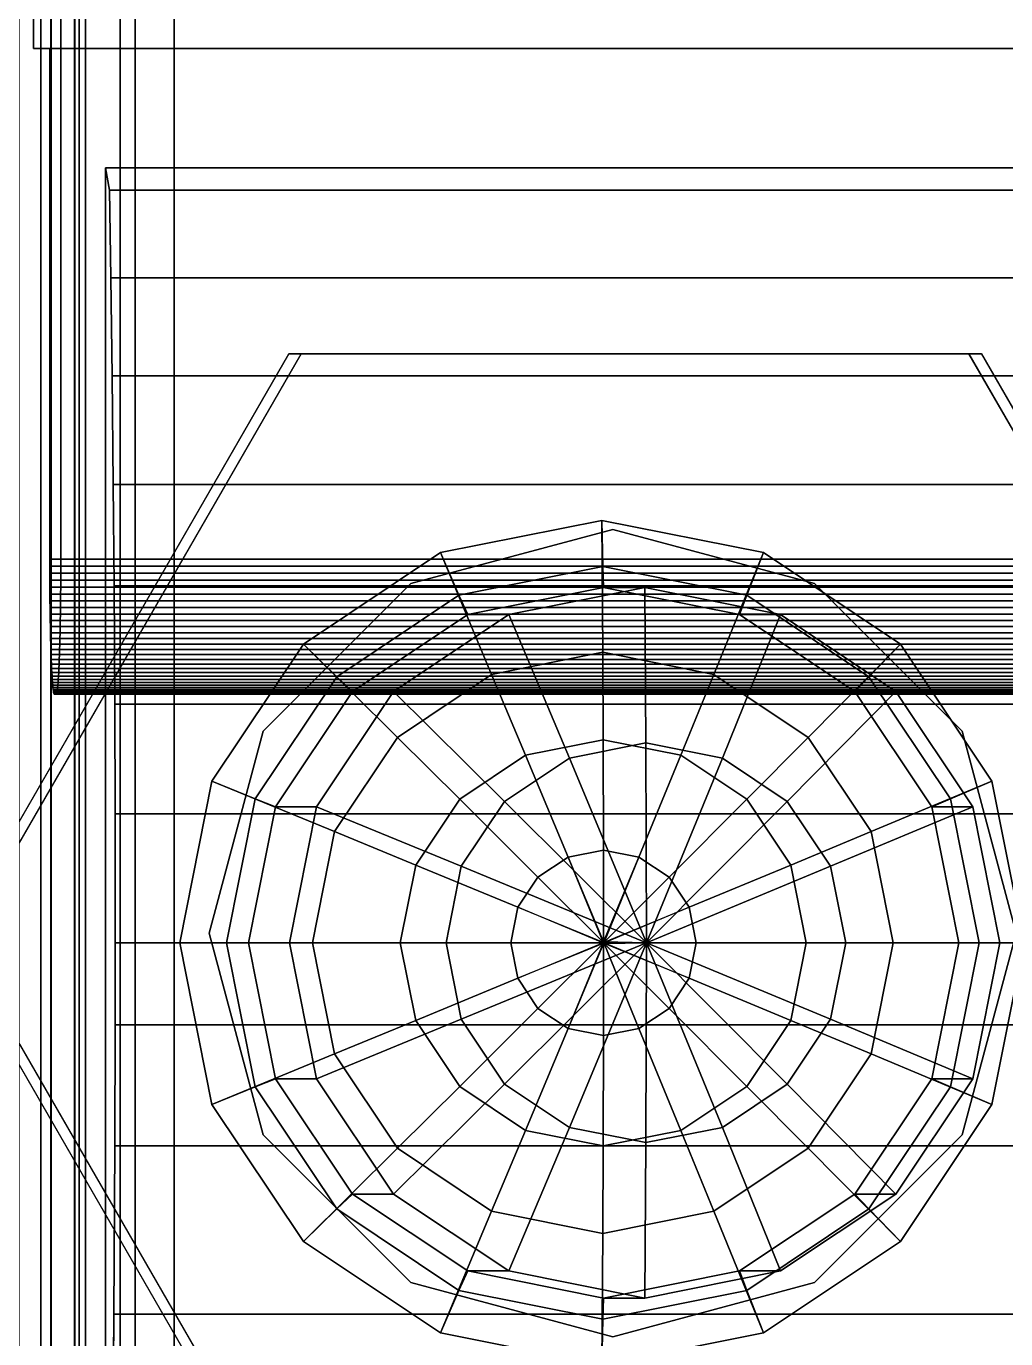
# Model space of a CAD drawing. Header units: metres. Extents: x 104.27 to 106.57, y 32.25 to 36.05.
# Drawn here: x 104.7366 to 104.76694, y 34.14392 to 34.18456 of the extents above; entities that cross this region are included whole.
import ezdxf

# ---------------------------------------------------------------- set-up
doc = ezdxf.new("R2010")
doc.units = ezdxf.units.M
for name, color, linetype in [('KO25', 7, 'Continuous'), ('KO28', 7, 'Continuous'), ('KO29', 7, 'Continuous'), ('KO30', 7, 'Continuous'), ('KO32', 7, 'Continuous')]:
    doc.layers.add(name, color=color, linetype=linetype)

msp = doc.modelspace()

# ---------------------------------------------------------------- linework, layer by layer
at = {"layer": 'KO25', "color": 8, "linetype": 'ByBlock', "lineweight": 25}
for points in [[(104.769051, 34.180177, 0.039444), (104.739056, 34.180177, 0.039967), (104.739056, 34.132146, 0.039967), (104.769051, 34.132146, 0.039444)], [(104.769172, 34.179484, 0.046369), (104.739177, 34.179484, 0.046892), (104.739056, 34.180177, 0.039967), (104.769051, 34.180177, 0.039444)], [(104.769217, 34.176771, 0.048935), (104.739221, 34.176771, 0.049458), (104.739177, 34.179484, 0.046892), (104.769172, 34.179484, 0.046369)], [(104.769256, 34.17373, 0.051197), (104.739261, 34.17373, 0.051721), (104.739221, 34.176771, 0.049458), (104.769217, 34.176771, 0.048935)], [(104.744731, 34.174411, 0.099266), (104.745115, 34.174411, 0.121263), (104.734583, 34.156166, 0.121447), (104.734199, 34.156166, 0.09945)], [(104.765795, 34.174411, 0.098899), (104.766179, 34.174411, 0.120895), (104.745115, 34.174411, 0.121263), (104.744731, 34.174411, 0.099266)], [(104.776328, 34.156166, 0.098715), (104.776712, 34.156166, 0.120711), (104.766179, 34.174411, 0.120895), (104.765795, 34.174411, 0.098899)], [(104.76929, 34.170366, 0.053123), (104.739294, 34.170366, 0.053647), (104.739261, 34.17373, 0.051721), (104.769256, 34.17373, 0.051197)], [(104.769313, 34.167233, 0.05447), (104.739318, 34.167233, 0.054994), (104.739294, 34.170366, 0.053647), (104.76929, 34.170366, 0.053123)], [(104.749426, 34.168258, 0.053781), (104.751013, 34.164489, 0.055223), (104.754455, 34.165173, 0.055163), (104.75443, 34.169253, 0.053693)], [(104.749996, 34.166943, 0.055237), (104.749426, 34.168258, 0.053781), (104.75443, 34.169253, 0.053693), (104.754455, 34.16783, 0.05516)], [(104.75443, 34.169253, 0.053693), (104.754455, 34.165173, 0.055163), (104.757898, 34.164489, 0.055103), (104.759433, 34.168258, 0.053606)], [(104.754455, 34.16783, 0.05516), (104.75443, 34.169253, 0.053693), (104.759433, 34.168258, 0.053606), (104.758914, 34.166943, 0.055082)], [(104.745184, 34.165423, 0.053855), (104.748095, 34.162538, 0.055274), (104.751013, 34.164489, 0.055223), (104.749426, 34.168258, 0.053781)], [(104.746216, 34.164417, 0.055303), (104.745184, 34.165423, 0.053855), (104.749426, 34.168258, 0.053781), (104.749996, 34.166943, 0.055237)], [(104.759433, 34.168258, 0.053606), (104.757898, 34.164489, 0.055103), (104.760816, 34.162538, 0.055052), (104.763675, 34.165423, 0.053532)], [(104.758914, 34.166943, 0.055082), (104.759433, 34.168258, 0.053606), (104.763675, 34.165423, 0.053532), (104.762694, 34.164417, 0.055016)], [(104.750272, 34.166339, 0.056725), (104.749996, 34.166943, 0.055237), (104.754455, 34.16783, 0.05516), (104.754481, 34.167177, 0.056652)], [(104.754481, 34.167177, 0.056652), (104.754455, 34.16783, 0.05516), (104.758914, 34.166943, 0.055082), (104.75869, 34.166339, 0.056578)], [(104.769333, 34.163565, 0.055577), (104.739337, 34.163565, 0.0561), (104.739318, 34.167233, 0.054994), (104.769313, 34.167233, 0.05447)], [(104.746704, 34.163955, 0.056788), (104.746216, 34.164417, 0.055303), (104.749996, 34.166943, 0.055237), (104.750272, 34.166339, 0.056725)], [(104.751545, 34.166339, 0.129636), (104.750272, 34.166339, 0.056725), (104.754481, 34.167177, 0.056652), (104.755754, 34.167177, 0.129563)], [(104.753422, 34.161895, 0.131701), (104.751545, 34.166339, 0.129636), (104.755754, 34.167177, 0.129563), (104.755791, 34.162366, 0.13166)], [(104.755754, 34.167177, 0.129563), (104.754481, 34.167177, 0.056652), (104.75869, 34.166339, 0.056578), (104.759963, 34.166339, 0.129489)], [(104.755791, 34.162366, 0.13166), (104.755754, 34.167177, 0.129563), (104.759963, 34.166339, 0.129489), (104.758159, 34.161895, 0.131618)], [(104.75869, 34.166339, 0.056578), (104.758914, 34.166943, 0.055082), (104.762694, 34.164417, 0.055016), (104.762258, 34.163955, 0.056516)], [(104.747977, 34.163955, 0.129699), (104.746704, 34.163955, 0.056788), (104.750272, 34.166339, 0.056725), (104.751545, 34.166339, 0.129636)], [(104.751415, 34.160553, 0.131736), (104.747977, 34.163955, 0.129699), (104.751545, 34.166339, 0.129636), (104.753422, 34.161895, 0.131701)], [(104.758159, 34.161895, 0.131618), (104.759963, 34.166339, 0.129489), (104.763531, 34.163955, 0.129427), (104.760166, 34.160553, 0.131583)], [(104.759963, 34.166339, 0.129489), (104.75869, 34.166339, 0.056578), (104.762258, 34.163955, 0.056516), (104.763531, 34.163955, 0.129427)], [(104.74235, 34.161181, 0.053904), (104.746145, 34.15962, 0.055308), (104.748095, 34.162538, 0.055274), (104.745184, 34.165423, 0.053855)], [(104.74369, 34.160636, 0.055347), (104.74235, 34.161181, 0.053904), (104.745184, 34.165423, 0.053855), (104.746216, 34.164417, 0.055303)], [(104.763675, 34.165423, 0.053532), (104.760816, 34.162538, 0.055052), (104.762766, 34.15962, 0.055018), (104.766509, 34.161181, 0.053482)], [(104.762694, 34.164417, 0.055016), (104.763675, 34.165423, 0.053532), (104.766509, 34.161181, 0.053482), (104.76522, 34.160636, 0.054972)], [(104.751013, 34.164489, 0.055223), (104.752064, 34.161984, 0.055993), (104.754469, 34.162462, 0.055951), (104.754455, 34.165173, 0.055163)], [(104.754455, 34.165173, 0.055163), (104.754469, 34.162462, 0.055951), (104.756874, 34.161984, 0.055909), (104.757898, 34.164489, 0.055103)], [(104.748095, 34.162538, 0.055274), (104.750025, 34.160621, 0.056028), (104.752064, 34.161984, 0.055993), (104.751013, 34.164489, 0.055223)], [(104.757898, 34.164489, 0.055103), (104.756874, 34.161984, 0.055909), (104.758913, 34.160621, 0.055873), (104.760816, 34.162538, 0.055052)], [(104.74432, 34.160386, 0.056829), (104.74369, 34.160636, 0.055347), (104.746216, 34.164417, 0.055303), (104.746704, 34.163955, 0.056788)], [(104.762258, 34.163955, 0.056516), (104.762694, 34.164417, 0.055016), (104.76522, 34.160636, 0.054972), (104.764642, 34.160386, 0.056475)], [(104.745593, 34.160386, 0.12974), (104.74432, 34.160386, 0.056829), (104.746704, 34.163955, 0.056788), (104.747977, 34.163955, 0.129699)], [(104.750073, 34.158545, 0.13176), (104.745593, 34.160386, 0.12974), (104.747977, 34.163955, 0.129699), (104.751415, 34.160553, 0.131736)], [(104.760166, 34.160553, 0.131583), (104.763531, 34.163955, 0.129427), (104.765915, 34.160386, 0.129385), (104.761508, 34.158545, 0.13156)], [(104.763531, 34.163955, 0.129427), (104.762258, 34.163955, 0.056516), (104.764642, 34.160386, 0.056475), (104.765915, 34.160386, 0.129385)], [(104.769343, 34.160172, 0.056191), (104.739348, 34.160172, 0.056714), (104.739337, 34.163565, 0.0561), (104.769333, 34.163565, 0.055577)], [(104.746145, 34.15962, 0.055308), (104.748663, 34.158582, 0.056052), (104.750025, 34.160621, 0.056028), (104.748095, 34.162538, 0.055274)], [(104.752064, 34.161984, 0.055993), (104.753379, 34.158828, 0.056464), (104.754478, 34.159047, 0.056445), (104.754469, 34.162462, 0.055951)], [(104.754469, 34.162462, 0.055951), (104.754478, 34.159047, 0.056445), (104.755576, 34.158828, 0.056426), (104.756874, 34.161984, 0.055909)], [(104.760816, 34.162538, 0.055052), (104.758913, 34.160621, 0.055873), (104.760275, 34.158582, 0.055849), (104.762766, 34.15962, 0.055018)], [(104.755806, 34.156177, 0.132562), (104.753422, 34.161895, 0.131701), (104.755791, 34.162366, 0.13166)], [(104.755806, 34.156177, 0.132562), (104.755791, 34.162366, 0.13166), (104.758159, 34.161895, 0.131618)], [(104.750025, 34.160621, 0.056028), (104.752448, 34.158206, 0.05648), (104.753379, 34.158828, 0.056464), (104.752064, 34.161984, 0.055993)], [(104.755806, 34.156177, 0.132562), (104.751415, 34.160553, 0.131736), (104.753422, 34.161895, 0.131701)], [(104.756874, 34.161984, 0.055909), (104.755576, 34.158828, 0.056426), (104.756507, 34.158206, 0.05641), (104.758913, 34.160621, 0.055873)], [(104.755806, 34.156177, 0.132562), (104.758159, 34.161895, 0.131618), (104.760166, 34.160553, 0.131583)], [(104.741355, 34.156177, 0.053921), (104.74546, 34.156177, 0.05532), (104.746145, 34.15962, 0.055308), (104.74235, 34.161181, 0.053904)], [(104.742803, 34.156177, 0.055363), (104.741355, 34.156177, 0.053921), (104.74235, 34.161181, 0.053904), (104.74369, 34.160636, 0.055347)], [(104.766509, 34.161181, 0.053482), (104.762766, 34.15962, 0.055018), (104.763451, 34.156177, 0.055006), (104.767504, 34.156177, 0.053465)], [(104.76522, 34.160636, 0.054972), (104.766509, 34.161181, 0.053482), (104.767504, 34.156177, 0.053465), (104.766107, 34.156177, 0.054956)], [(104.743483, 34.156177, 0.056844), (104.742803, 34.156177, 0.055363), (104.74369, 34.160636, 0.055347), (104.74432, 34.160386, 0.056829)], [(104.744756, 34.156177, 0.129755), (104.743483, 34.156177, 0.056844), (104.74432, 34.160386, 0.056829), (104.745593, 34.160386, 0.12974)], [(104.749602, 34.156177, 0.131768), (104.744756, 34.156177, 0.129755), (104.745593, 34.160386, 0.12974), (104.750073, 34.158545, 0.13176)], [(104.748663, 34.158582, 0.056052), (104.751826, 34.157275, 0.056491), (104.752448, 34.158206, 0.05648), (104.750025, 34.160621, 0.056028)], [(104.755806, 34.156177, 0.132562), (104.750073, 34.158545, 0.13176), (104.751415, 34.160553, 0.131736)], [(104.755806, 34.156177, 0.132562), (104.760166, 34.160553, 0.131583), (104.761508, 34.158545, 0.13156)], [(104.758913, 34.160621, 0.055873), (104.756507, 34.158206, 0.05641), (104.757129, 34.157275, 0.056399), (104.760275, 34.158582, 0.055849)], [(104.761508, 34.158545, 0.13156), (104.765915, 34.160386, 0.129385), (104.766752, 34.156177, 0.129371), (104.761979, 34.156177, 0.131552)], [(104.764642, 34.160386, 0.056475), (104.76522, 34.160636, 0.054972), (104.766107, 34.156177, 0.054956), (104.76548, 34.156177, 0.05646)], [(104.765915, 34.160386, 0.129385), (104.764642, 34.160386, 0.056475), (104.76548, 34.156177, 0.05646), (104.766752, 34.156177, 0.129371)], [(104.769348, 34.156177, 0.056441), (104.739352, 34.156177, 0.056964), (104.739348, 34.160172, 0.056714), (104.769343, 34.160172, 0.056191)], [(104.74546, 34.156177, 0.05532), (104.748184, 34.156177, 0.05606), (104.748663, 34.158582, 0.056052), (104.746145, 34.15962, 0.055308)], [(104.762766, 34.15962, 0.055018), (104.760275, 34.158582, 0.055849), (104.760754, 34.156177, 0.055841), (104.763451, 34.156177, 0.055006)], [(104.752448, 34.158206, 0.05648), (104.754462, 34.156194, 0.056574), (104.753379, 34.158828, 0.056464)], [(104.753379, 34.158828, 0.056464), (104.75448, 34.156202, 0.056574), (104.754478, 34.159047, 0.056445)], [(104.754478, 34.159047, 0.056445), (104.75448, 34.156202, 0.056574), (104.755576, 34.158828, 0.056426)], [(104.755576, 34.158828, 0.056426), (104.754498, 34.156194, 0.056574), (104.756507, 34.158206, 0.05641)], [(104.748184, 34.156177, 0.05606), (104.751608, 34.156177, 0.056495), (104.751826, 34.157275, 0.056491), (104.748663, 34.158582, 0.056052)], [(104.755806, 34.156177, 0.132562), (104.749602, 34.156177, 0.131768), (104.750073, 34.158545, 0.13176)], [(104.755806, 34.156177, 0.132562), (104.761508, 34.158545, 0.13156), (104.761979, 34.156177, 0.131552)], [(104.760275, 34.158582, 0.055849), (104.757129, 34.157275, 0.056399), (104.757347, 34.156177, 0.056395), (104.760754, 34.156177, 0.055841)], [(104.751826, 34.157275, 0.056491), (104.754462, 34.156194, 0.056574), (104.752448, 34.158206, 0.05648)], [(104.756507, 34.158206, 0.05641), (104.754498, 34.156194, 0.056574), (104.757129, 34.157275, 0.056399)], [(104.751608, 34.156177, 0.056495), (104.754455, 34.156177, 0.056574), (104.751826, 34.157275, 0.056491)], [(104.757129, 34.157275, 0.056399), (104.754505, 34.156177, 0.056573), (104.757347, 34.156177, 0.056395)], [(104.734199, 34.156166, 0.09945), (104.734583, 34.156166, 0.121447), (104.745115, 34.13792, 0.121263), (104.744731, 34.13792, 0.099266)], [(104.769346, 34.153632, 0.05634), (104.739351, 34.153632, 0.056863), (104.739352, 34.156177, 0.056964), (104.769348, 34.156177, 0.056441)], [(104.74235, 34.151172, 0.053904), (104.746145, 34.152734, 0.055308), (104.74546, 34.156177, 0.05532), (104.741355, 34.156177, 0.053921)], [(104.74369, 34.151717, 0.055347), (104.74235, 34.151172, 0.053904), (104.741355, 34.156177, 0.053921), (104.742803, 34.156177, 0.055363)], [(104.74432, 34.151967, 0.056829), (104.74369, 34.151717, 0.055347), (104.742803, 34.156177, 0.055363), (104.743483, 34.156177, 0.056844)], [(104.745593, 34.151967, 0.12974), (104.74432, 34.151967, 0.056829), (104.743483, 34.156177, 0.056844), (104.744756, 34.156177, 0.129755)], [(104.750073, 34.153808, 0.13176), (104.745593, 34.151967, 0.12974), (104.744756, 34.156177, 0.129755), (104.749602, 34.156177, 0.131768)], [(104.746145, 34.152734, 0.055308), (104.748663, 34.153771, 0.056052), (104.748184, 34.156177, 0.05606), (104.74546, 34.156177, 0.05532)], [(104.748663, 34.153771, 0.056052), (104.751826, 34.155078, 0.056491), (104.751608, 34.156177, 0.056495), (104.748184, 34.156177, 0.05606)], [(104.755806, 34.156177, 0.132562), (104.750073, 34.153808, 0.13176), (104.749602, 34.156177, 0.131768)], [(104.755806, 34.156177, 0.132562), (104.751415, 34.1518, 0.131736), (104.750073, 34.153808, 0.13176)], [(104.755806, 34.156177, 0.132562), (104.753422, 34.150459, 0.131701), (104.751415, 34.1518, 0.131736)], [(104.751826, 34.155078, 0.056491), (104.754455, 34.156177, 0.056574), (104.751608, 34.156177, 0.056495)], [(104.752448, 34.154147, 0.05648), (104.754462, 34.156159, 0.056574), (104.751826, 34.155078, 0.056491)], [(104.753379, 34.153525, 0.056464), (104.754462, 34.156159, 0.056574), (104.752448, 34.154147, 0.05648)], [(104.754478, 34.153306, 0.056445), (104.75448, 34.156151, 0.056574), (104.753379, 34.153525, 0.056464)], [(104.755806, 34.156177, 0.132562), (104.755791, 34.149988, 0.13166), (104.753422, 34.150459, 0.131701)], [(104.754455, 34.156177, 0.056574), (104.755806, 34.156177, 0.132562), (104.754462, 34.156194, 0.056574)], [(104.754462, 34.156159, 0.056574), (104.755806, 34.156177, 0.132562), (104.754455, 34.156177, 0.056574)], [(104.754462, 34.156194, 0.056574), (104.755806, 34.156177, 0.132562), (104.75448, 34.156202, 0.056574)], [(104.75448, 34.156151, 0.056574), (104.755806, 34.156177, 0.132562), (104.754462, 34.156159, 0.056574)], [(104.755576, 34.153525, 0.056426), (104.754498, 34.156159, 0.056574), (104.75448, 34.156151, 0.056574), (104.754478, 34.153306, 0.056445)], [(104.75448, 34.156202, 0.056574), (104.755806, 34.156177, 0.132562), (104.754498, 34.156194, 0.056574)], [(104.754498, 34.156159, 0.056574), (104.755806, 34.156177, 0.132562), (104.75448, 34.156151, 0.056574)], [(104.754498, 34.156194, 0.056574), (104.755806, 34.156177, 0.132562), (104.754505, 34.156177, 0.056573)], [(104.754505, 34.156177, 0.056573), (104.755806, 34.156177, 0.132562), (104.754498, 34.156159, 0.056574)], [(104.757129, 34.155078, 0.056399), (104.754498, 34.156159, 0.056574), (104.756507, 34.154147, 0.05641)], [(104.756507, 34.154147, 0.05641), (104.754498, 34.156159, 0.056574), (104.755576, 34.153525, 0.056426)], [(104.757347, 34.156177, 0.056395), (104.754505, 34.156177, 0.056573), (104.757129, 34.155078, 0.056399)], [(104.755806, 34.156177, 0.132562), (104.758159, 34.150459, 0.131618), (104.755791, 34.149988, 0.13166)], [(104.755806, 34.156177, 0.132562), (104.761979, 34.156177, 0.131552), (104.761508, 34.153808, 0.13156)], [(104.755806, 34.156177, 0.132562), (104.761508, 34.153808, 0.13156), (104.760166, 34.1518, 0.131583)], [(104.755806, 34.156177, 0.132562), (104.760166, 34.1518, 0.131583), (104.758159, 34.150459, 0.131618)], [(104.760754, 34.156177, 0.055841), (104.757347, 34.156177, 0.056395), (104.757129, 34.155078, 0.056399), (104.760275, 34.153771, 0.055849)], [(104.763451, 34.156177, 0.055006), (104.760754, 34.156177, 0.055841), (104.760275, 34.153771, 0.055849), (104.762766, 34.152734, 0.055018)], [(104.761979, 34.156177, 0.131552), (104.766752, 34.156177, 0.129371), (104.765915, 34.151967, 0.129385), (104.761508, 34.153808, 0.13156)], [(104.767504, 34.156177, 0.053465), (104.763451, 34.156177, 0.055006), (104.762766, 34.152734, 0.055018), (104.766509, 34.151172, 0.053482)], [(104.76548, 34.156177, 0.05646), (104.766107, 34.156177, 0.054956), (104.76522, 34.151717, 0.054972), (104.764642, 34.151967, 0.056475)], [(104.766752, 34.156177, 0.129371), (104.76548, 34.156177, 0.05646), (104.764642, 34.151967, 0.056475), (104.765915, 34.151967, 0.129385)], [(104.766107, 34.156177, 0.054956), (104.767504, 34.156177, 0.053465), (104.766509, 34.151172, 0.053482), (104.76522, 34.151717, 0.054972)], [(104.765795, 34.13792, 0.098899), (104.766179, 34.13792, 0.120895), (104.776712, 34.156166, 0.120711), (104.776328, 34.156166, 0.098715)], [(104.750025, 34.151732, 0.056028), (104.752448, 34.154147, 0.05648), (104.751826, 34.155078, 0.056491), (104.748663, 34.153771, 0.056052)], [(104.760275, 34.153771, 0.055849), (104.757129, 34.155078, 0.056399), (104.756507, 34.154147, 0.05641), (104.758913, 34.151732, 0.055873)], [(104.752064, 34.150369, 0.055993), (104.753379, 34.153525, 0.056464), (104.752448, 34.154147, 0.05648), (104.750025, 34.151732, 0.056028)], [(104.758913, 34.151732, 0.055873), (104.756507, 34.154147, 0.05641), (104.755576, 34.153525, 0.056426), (104.756874, 34.150369, 0.055909)], [(104.769337, 34.149891, 0.055818), (104.739342, 34.149891, 0.056341), (104.739351, 34.153632, 0.056863), (104.769346, 34.153632, 0.05634)], [(104.751415, 34.1518, 0.131736), (104.747977, 34.148398, 0.129699), (104.745593, 34.151967, 0.12974), (104.750073, 34.153808, 0.13176)], [(104.748095, 34.149815, 0.055274), (104.750025, 34.151732, 0.056028), (104.748663, 34.153771, 0.056052), (104.746145, 34.152734, 0.055308)], [(104.754469, 34.149891, 0.055951), (104.754478, 34.153306, 0.056445), (104.753379, 34.153525, 0.056464), (104.752064, 34.150369, 0.055993)], [(104.756874, 34.150369, 0.055909), (104.755576, 34.153525, 0.056426), (104.754478, 34.153306, 0.056445), (104.754469, 34.149891, 0.055951)], [(104.762766, 34.152734, 0.055018), (104.760275, 34.153771, 0.055849), (104.758913, 34.151732, 0.055873), (104.760816, 34.149815, 0.055052)], [(104.761508, 34.153808, 0.13156), (104.765915, 34.151967, 0.129385), (104.763531, 34.148398, 0.129427), (104.760166, 34.1518, 0.131583)], [(104.745184, 34.14693, 0.053855), (104.748095, 34.149815, 0.055274), (104.746145, 34.152734, 0.055308), (104.74235, 34.151172, 0.053904)], [(104.766509, 34.151172, 0.053482), (104.762766, 34.152734, 0.055018), (104.760816, 34.149815, 0.055052), (104.763675, 34.14693, 0.053532)], [(104.746704, 34.148398, 0.056788), (104.746216, 34.147936, 0.055303), (104.74369, 34.151717, 0.055347), (104.74432, 34.151967, 0.056829)], [(104.747977, 34.148398, 0.129699), (104.746704, 34.148398, 0.056788), (104.74432, 34.151967, 0.056829), (104.745593, 34.151967, 0.12974)], [(104.764642, 34.151967, 0.056475), (104.76522, 34.151717, 0.054972), (104.762694, 34.147936, 0.055016), (104.762258, 34.148398, 0.056516)], [(104.765915, 34.151967, 0.129385), (104.764642, 34.151967, 0.056475), (104.762258, 34.148398, 0.056516), (104.763531, 34.148398, 0.129427)], [(104.746216, 34.147936, 0.055303), (104.745184, 34.14693, 0.053855), (104.74235, 34.151172, 0.053904), (104.74369, 34.151717, 0.055347)], [(104.753422, 34.150459, 0.131701), (104.751545, 34.146014, 0.129636), (104.747977, 34.148398, 0.129699), (104.751415, 34.1518, 0.131736)], [(104.751013, 34.147865, 0.055223), (104.752064, 34.150369, 0.055993), (104.750025, 34.151732, 0.056028), (104.748095, 34.149815, 0.055274)], [(104.760816, 34.149815, 0.055052), (104.758913, 34.151732, 0.055873), (104.756874, 34.150369, 0.055909), (104.757898, 34.147865, 0.055103)], [(104.760166, 34.1518, 0.131583), (104.763531, 34.148398, 0.129427), (104.759963, 34.146014, 0.129489), (104.758159, 34.150459, 0.131618)], [(104.76522, 34.151717, 0.054972), (104.766509, 34.151172, 0.053482), (104.763675, 34.14693, 0.053532), (104.762694, 34.147936, 0.055016)], [(104.754455, 34.14718, 0.055163), (104.754469, 34.149891, 0.055951), (104.752064, 34.150369, 0.055993), (104.751013, 34.147865, 0.055223)], [(104.755791, 34.149988, 0.13166), (104.755754, 34.145177, 0.129563), (104.751545, 34.146014, 0.129636), (104.753422, 34.150459, 0.131701)], [(104.757898, 34.147865, 0.055103), (104.756874, 34.150369, 0.055909), (104.754469, 34.149891, 0.055951), (104.754455, 34.14718, 0.055163)], [(104.758159, 34.150459, 0.131618), (104.759963, 34.146014, 0.129489), (104.755754, 34.145177, 0.129563), (104.755791, 34.149988, 0.13166)], [(104.76931, 34.144674, 0.054303), (104.739315, 34.144674, 0.054826), (104.739342, 34.149891, 0.056341), (104.769337, 34.149891, 0.055818)], [(104.749426, 34.144095, 0.053781), (104.751013, 34.147865, 0.055223), (104.748095, 34.149815, 0.055274), (104.745184, 34.14693, 0.053855)], [(104.763675, 34.14693, 0.053532), (104.760816, 34.149815, 0.055052), (104.757898, 34.147865, 0.055103), (104.759433, 34.144095, 0.053606)], [(104.750272, 34.146014, 0.056725), (104.749996, 34.14541, 0.055237), (104.746216, 34.147936, 0.055303), (104.746704, 34.148398, 0.056788)], [(104.751545, 34.146014, 0.129636), (104.750272, 34.146014, 0.056725), (104.746704, 34.148398, 0.056788), (104.747977, 34.148398, 0.129699)], [(104.762258, 34.148398, 0.056516), (104.762694, 34.147936, 0.055016), (104.758914, 34.14541, 0.055082), (104.75869, 34.146014, 0.056578)], [(104.763531, 34.148398, 0.129427), (104.762258, 34.148398, 0.056516), (104.75869, 34.146014, 0.056578), (104.759963, 34.146014, 0.129489)], [(104.749996, 34.14541, 0.055237), (104.749426, 34.144095, 0.053781), (104.745184, 34.14693, 0.053855), (104.746216, 34.147936, 0.055303)], [(104.75443, 34.1431, 0.053693), (104.754455, 34.14718, 0.055163), (104.751013, 34.147865, 0.055223), (104.749426, 34.144095, 0.053781)], [(104.759433, 34.144095, 0.053606), (104.757898, 34.147865, 0.055103), (104.754455, 34.14718, 0.055163), (104.75443, 34.1431, 0.053693)], [(104.762694, 34.147936, 0.055016), (104.763675, 34.14693, 0.053532), (104.759433, 34.144095, 0.053606), (104.758914, 34.14541, 0.055082)], [(104.754481, 34.145177, 0.056652), (104.754455, 34.144523, 0.05516), (104.749996, 34.14541, 0.055237), (104.750272, 34.146014, 0.056725)], [(104.755754, 34.145177, 0.129563), (104.754481, 34.145177, 0.056652), (104.750272, 34.146014, 0.056725), (104.751545, 34.146014, 0.129636)], [(104.75869, 34.146014, 0.056578), (104.758914, 34.14541, 0.055082), (104.754455, 34.144523, 0.05516), (104.754481, 34.145177, 0.056652)], [(104.759963, 34.146014, 0.129489), (104.75869, 34.146014, 0.056578), (104.754481, 34.145177, 0.056652), (104.755754, 34.145177, 0.129563)], [(104.754455, 34.144523, 0.05516), (104.75443, 34.1431, 0.053693), (104.749426, 34.144095, 0.053781), (104.749996, 34.14541, 0.055237)], [(104.758914, 34.14541, 0.055082), (104.759433, 34.144095, 0.053606), (104.75443, 34.1431, 0.053693), (104.754455, 34.144523, 0.05516)], [(104.769276, 34.140452, 0.052312), (104.73928, 34.140452, 0.052835), (104.739315, 34.144674, 0.054826), (104.76931, 34.144674, 0.054303)]]:
    msp.add_3dface(points, dxfattribs=at)
for points, invisible_edges in [([(104.739056, 34.132146, 0.039967), (104.739056, 34.180177, 0.039967), (104.739176, 34.132835, 0.046856)], 2), ([(104.739176, 34.132835, 0.046856), (104.739056, 34.180177, 0.039967), (104.739233, 34.136385, 0.050111)], 3), ([(104.739233, 34.136385, 0.050111), (104.739056, 34.180177, 0.039967), (104.73928, 34.140452, 0.052835)], 3), ([(104.73928, 34.140452, 0.052835), (104.739056, 34.180177, 0.039967), (104.739315, 34.144674, 0.054826)], 3), ([(104.739315, 34.144674, 0.054826), (104.739056, 34.180177, 0.039967), (104.739342, 34.149891, 0.056341)], 3), ([(104.739342, 34.149891, 0.056341), (104.739056, 34.180177, 0.039967), (104.739351, 34.153632, 0.056863)], 3), ([(104.739351, 34.153632, 0.056863), (104.739056, 34.180177, 0.039967), (104.739352, 34.156177, 0.056964)], 3), ([(104.739352, 34.156177, 0.056964), (104.739056, 34.180177, 0.039967), (104.739348, 34.160172, 0.056714)], 3), ([(104.739348, 34.160172, 0.056714), (104.739056, 34.180177, 0.039967), (104.739337, 34.163565, 0.0561)], 3), ([(104.739337, 34.163565, 0.0561), (104.739056, 34.180177, 0.039967), (104.739318, 34.167233, 0.054994)], 3), ([(104.739318, 34.167233, 0.054994), (104.739056, 34.180177, 0.039967), (104.739294, 34.170366, 0.053647)], 3), ([(104.739294, 34.170366, 0.053647), (104.739056, 34.180177, 0.039967), (104.739261, 34.17373, 0.051721)], 3), ([(104.739261, 34.17373, 0.051721), (104.739056, 34.180177, 0.039967), (104.739177, 34.179484, 0.046892)], 13), ([(104.739177, 34.179484, 0.046892), (104.739221, 34.176771, 0.049458), (104.739261, 34.17373, 0.051721)], 12), ([(104.734199, 34.156166, 0.09945), (104.744731, 34.13792, 0.099266), (104.744731, 34.174411, 0.099266)], 2), ([(104.734583, 34.156166, 0.121447), (104.745115, 34.174411, 0.121263), (104.745115, 34.13792, 0.121263)], 2), ([(104.744731, 34.174411, 0.099266), (104.744731, 34.13792, 0.099266), (104.765795, 34.174411, 0.098899)], 3), ([(104.765795, 34.174411, 0.098899), (104.744731, 34.13792, 0.099266), (104.765795, 34.13792, 0.098899)], 13), ([(104.745115, 34.13792, 0.121263), (104.745115, 34.174411, 0.121263), (104.766179, 34.13792, 0.120895)], 3), ([(104.766179, 34.13792, 0.120895), (104.745115, 34.174411, 0.121263), (104.766179, 34.174411, 0.120895)], 13), ([(104.765795, 34.13792, 0.098899), (104.776328, 34.156166, 0.098715), (104.765795, 34.174411, 0.098899)], 12), ([(104.766179, 34.174411, 0.120895), (104.776712, 34.156166, 0.120711), (104.766179, 34.13792, 0.120895)], 12)]:
    msp.add_3dface(points, dxfattribs=dict(at, invisible_edges=invisible_edges))
at = {"layer": 'KO28', "color": 9, "linetype": 'ByBlock', "lineweight": 25}
for points, invisible_edges in [([(104.475083, 34.208442, 0.034265), (104.828246, 34.169197, 0.022274), (104.477957, 34.208864, 0.034167)], 3), ([(104.477957, 34.208864, 0.034167), (104.828246, 34.169197, 0.022274), (104.847744, 34.208864, 0.021612)], 3), ([(104.848253, 34.208864, 0.036603), (104.498677, 34.168844, 0.048472), (104.478466, 34.208864, 0.049159)], 3), ([(104.85155, 34.208304, 0.036491), (104.498677, 34.168844, 0.048472), (104.848253, 34.208864, 0.036603)], 3), ([(104.736821, 34.183874, 0.040497), (104.736821, 34.208874, 0.040497), (104.737326, 34.183874, 0.055395)], 2), ([(104.737666, 34.167188, 0.065391), (104.736821, 34.208874, 0.040497), (104.737667, 34.167404, 0.065431)], 3), ([(104.737667, 34.167404, 0.065431), (104.736821, 34.208874, 0.040497), (104.737668, 34.167621, 0.06546)], 3), ([(104.737668, 34.167621, 0.06546), (104.736821, 34.208874, 0.040497), (104.737669, 34.167839, 0.065477)], 3), ([(104.737669, 34.167839, 0.065477), (104.736821, 34.208874, 0.040497), (104.737669, 34.168058, 0.065483)], 3), ([(104.737669, 34.168058, 0.065483), (104.736821, 34.208874, 0.040497), (104.737669, 34.20144, 0.065483)], 3), ([(104.472731, 34.207388, 0.034345), (104.828246, 34.169197, 0.022274), (104.475083, 34.208442, 0.034265)], 3), ([(104.853857, 34.207144, 0.036413), (104.498677, 34.168844, 0.048472), (104.85155, 34.208304, 0.036491)], 3), ([(104.47068, 34.205718, 0.034414), (104.828246, 34.169197, 0.022274), (104.472731, 34.207388, 0.034345)], 3), ([(104.856052, 34.205117, 0.036338), (104.498677, 34.168844, 0.048472), (104.853857, 34.207144, 0.036413)], 3), ([(104.46905, 34.2034, 0.03447), (104.828246, 34.169197, 0.022274), (104.47068, 34.205718, 0.034414)], 3), ([(104.857539, 34.202559, 0.036288), (104.498677, 34.168844, 0.048472), (104.856052, 34.205117, 0.036338)], 3), ([(104.468204, 34.201049, 0.034498), (104.828246, 34.169197, 0.022274), (104.46905, 34.2034, 0.03447)], 3), ([(104.858247, 34.198864, 0.036264), (104.498677, 34.168844, 0.048472), (104.857539, 34.202559, 0.036288)], 3), ([(104.467962, 34.198864, 0.034507), (104.828246, 34.169197, 0.022274), (104.468204, 34.201049, 0.034498)], 3), ([(104.737326, 34.168058, 0.055395), (104.737326, 34.183874, 0.055395), (104.737327, 34.167839, 0.0554)], 2), ([(104.737327, 34.167839, 0.0554), (104.737326, 34.183874, 0.055395), (104.737327, 34.167621, 0.055417)], 3), ([(104.737327, 34.167621, 0.055417), (104.737326, 34.183874, 0.055395), (104.737328, 34.167404, 0.055446)], 3), ([(104.737328, 34.167404, 0.055446), (104.737326, 34.183874, 0.055395), (104.737329, 34.167188, 0.055486)], 3), ([(104.737329, 34.167188, 0.055486), (104.737326, 34.183874, 0.055395), (104.737331, 34.166975, 0.055537)], 3), ([(104.737331, 34.166975, 0.055537), (104.737326, 34.183874, 0.055395), (104.737333, 34.166765, 0.055599)], 3), ([(104.737333, 34.166765, 0.055599), (104.737326, 34.183874, 0.055395), (104.737336, 34.166559, 0.055672)], 3), ([(104.737336, 34.166559, 0.055672), (104.737326, 34.183874, 0.055395), (104.737339, 34.166356, 0.055756)], 3), ([(104.737339, 34.166356, 0.055756), (104.737326, 34.183874, 0.055395), (104.737342, 34.166159, 0.05585)], 3), ([(104.737342, 34.166159, 0.05585), (104.737326, 34.183874, 0.055395), (104.737345, 34.165966, 0.055955)], 3), ([(104.737345, 34.165966, 0.055955), (104.737326, 34.183874, 0.055395), (104.737349, 34.165779, 0.056069)], 3), ([(104.737349, 34.165779, 0.056069), (104.737326, 34.183874, 0.055395), (104.737353, 34.165599, 0.056193)], 3), ([(104.737353, 34.165599, 0.056193), (104.737326, 34.183874, 0.055395), (104.737358, 34.165425, 0.056326)], 3), ([(104.737358, 34.165425, 0.056326), (104.737326, 34.183874, 0.055395), (104.737363, 34.165258, 0.056469)], 3), ([(104.737363, 34.165258, 0.056469), (104.737326, 34.183874, 0.055395), (104.737368, 34.1651, 0.056619)], 3), ([(104.737368, 34.1651, 0.056619), (104.737326, 34.183874, 0.055395), (104.737373, 34.164949, 0.056778)], 3), ([(104.737373, 34.164949, 0.056778), (104.737326, 34.183874, 0.055395), (104.737379, 34.164806, 0.056945)], 3), ([(104.737379, 34.164806, 0.056945), (104.737326, 34.183874, 0.055395), (104.737385, 34.164673, 0.057118)], 3), ([(104.737385, 34.164673, 0.057118), (104.737326, 34.183874, 0.055395), (104.737391, 34.164549, 0.057299)], 3), ([(104.737391, 34.164549, 0.057299), (104.737326, 34.183874, 0.055395), (104.737397, 34.164435, 0.057485)], 3), ([(104.737397, 34.164435, 0.057485), (104.737326, 34.183874, 0.055395), (104.737404, 34.16433, 0.057678)], 3), ([(104.737404, 34.16433, 0.057678), (104.737326, 34.183874, 0.055395), (104.737411, 34.164236, 0.057875)], 3), ([(104.737411, 34.164236, 0.057875), (104.737326, 34.183874, 0.055395), (104.737417, 34.164152, 0.058078)], 3), ([(104.737417, 34.164152, 0.058078), (104.737326, 34.183874, 0.055395), (104.737424, 34.164079, 0.058284)], 3), ([(104.737424, 34.164079, 0.058284), (104.737326, 34.183874, 0.055395), (104.737432, 34.164017, 0.058494)], 3), ([(104.737432, 34.164017, 0.058494), (104.737326, 34.183874, 0.055395), (104.737439, 34.163965, 0.058707)], 3), ([(104.737439, 34.163965, 0.058707), (104.737326, 34.183874, 0.055395), (104.737446, 34.163926, 0.058922)], 3), ([(104.737446, 34.163926, 0.058922), (104.737326, 34.183874, 0.055395), (104.737453, 34.163897, 0.059139)], 3), ([(104.737453, 34.163897, 0.059139), (104.737326, 34.183874, 0.055395), (104.737461, 34.16388, 0.059357)], 3), ([(104.737461, 34.16388, 0.059357), (104.737326, 34.183874, 0.055395), (104.737468, 34.163874, 0.059576)], 3), ([(104.737468, 34.163874, 0.059576), (104.737326, 34.183874, 0.055395), (104.737527, 34.163874, 0.061301)], 3), ([(104.737527, 34.163874, 0.061301), (104.737326, 34.183874, 0.055395), (104.737534, 34.16388, 0.06152)], 3), ([(104.737534, 34.16388, 0.06152), (104.737326, 34.183874, 0.055395), (104.737542, 34.163897, 0.061738)], 3), ([(104.737542, 34.163897, 0.061738), (104.737326, 34.183874, 0.055395), (104.737549, 34.163926, 0.061955)], 3), ([(104.737549, 34.163926, 0.061955), (104.737326, 34.183874, 0.055395), (104.737556, 34.163965, 0.06217)], 3), ([(104.737556, 34.163965, 0.06217), (104.737326, 34.183874, 0.055395), (104.737564, 34.164017, 0.062383)], 3), ([(104.737564, 34.164017, 0.062383), (104.737326, 34.183874, 0.055395), (104.737571, 34.164079, 0.062593)], 3), ([(104.737571, 34.164079, 0.062593), (104.737326, 34.183874, 0.055395), (104.737578, 34.164152, 0.0628)], 3), ([(104.737578, 34.164152, 0.0628), (104.737326, 34.183874, 0.055395), (104.737585, 34.164236, 0.063002)], 3), ([(104.737585, 34.164236, 0.063002), (104.737326, 34.183874, 0.055395), (104.737591, 34.16433, 0.0632)], 3), ([(104.737591, 34.16433, 0.0632), (104.737326, 34.183874, 0.055395), (104.737598, 34.164435, 0.063392)], 3), ([(104.737598, 34.164435, 0.063392), (104.737326, 34.183874, 0.055395), (104.737604, 34.164549, 0.063579)], 3), ([(104.737604, 34.164549, 0.063579), (104.737326, 34.183874, 0.055395), (104.73761, 34.164673, 0.063759)], 3), ([(104.73761, 34.164673, 0.063759), (104.737326, 34.183874, 0.055395), (104.737616, 34.164806, 0.063933)], 3), ([(104.737616, 34.164806, 0.063933), (104.737326, 34.183874, 0.055395), (104.737622, 34.164949, 0.064099)], 3), ([(104.737622, 34.164949, 0.064099), (104.737326, 34.183874, 0.055395), (104.737627, 34.1651, 0.064258)], 3), ([(104.737627, 34.1651, 0.064258), (104.737326, 34.183874, 0.055395), (104.737632, 34.165258, 0.064409)], 3), ([(104.737632, 34.165258, 0.064409), (104.737326, 34.183874, 0.055395), (104.737637, 34.165425, 0.064551)], 3), ([(104.737637, 34.165425, 0.064551), (104.737326, 34.183874, 0.055395), (104.737642, 34.165599, 0.064684)], 3), ([(104.737642, 34.165599, 0.064684), (104.737326, 34.183874, 0.055395), (104.737646, 34.165779, 0.064808)], 3), ([(104.737646, 34.165779, 0.064808), (104.737326, 34.183874, 0.055395), (104.73765, 34.165966, 0.064923)], 3), ([(104.73765, 34.165966, 0.064923), (104.737326, 34.183874, 0.055395), (104.737653, 34.166159, 0.065027)], 3), ([(104.737653, 34.166159, 0.065027), (104.737326, 34.183874, 0.055395), (104.737657, 34.166356, 0.065121)], 3), ([(104.737657, 34.166356, 0.065121), (104.737326, 34.183874, 0.055395), (104.737659, 34.166559, 0.065205)], 3), ([(104.737659, 34.166559, 0.065205), (104.737326, 34.183874, 0.055395), (104.737662, 34.166765, 0.065278)], 3), ([(104.737662, 34.166765, 0.065278), (104.737326, 34.183874, 0.055395), (104.737664, 34.166975, 0.06534)], 3), ([(104.737664, 34.166975, 0.06534), (104.737326, 34.183874, 0.055395), (104.737666, 34.167188, 0.065391)], 3), ([(104.476045, 34.099048, 0.034232), (104.828246, 34.169197, 0.022274), (104.475316, 34.099259, 0.034257)], 3), ([(104.477957, 34.098864, 0.034167), (104.828246, 34.169197, 0.022274), (104.476045, 34.099048, 0.034232)], 3), ([(104.82073, 34.167301, 0.022529), (104.828246, 34.169197, 0.022274), (104.477957, 34.098864, 0.034167)], 14), ([(104.497722, 34.138884, 0.033496), (104.828246, 34.169197, 0.022274), (104.505238, 34.140779, 0.033241)], 3), ([(104.505624, 34.166726, 0.033228), (104.828246, 34.169197, 0.022274), (104.498168, 34.168844, 0.033481)], 3), ([(104.82124, 34.167301, 0.03752), (104.498677, 34.168844, 0.048472), (104.828755, 34.169197, 0.037265)], 3), ([(104.505238, 34.140779, 0.033241), (104.828246, 34.169197, 0.022274), (104.510799, 34.146181, 0.033052)], 3), ([(104.511022, 34.161161, 0.033044), (104.828246, 34.169197, 0.022274), (104.505624, 34.166726, 0.033228)], 3), ([(104.510799, 34.146181, 0.033052), (104.828246, 34.169197, 0.022274), (104.512917, 34.153641, 0.03298)], 3), ([(104.512917, 34.153641, 0.03298), (104.828246, 34.169197, 0.022274), (104.511022, 34.161161, 0.033044)], 3), ([(104.506133, 34.166726, 0.048219), (104.498677, 34.168844, 0.048472), (104.828313, 34.098864, 0.03728)], 14), ([(104.828309, 34.139236, 0.03728), (104.498677, 34.168844, 0.048472), (104.820854, 34.141355, 0.037533)], 3), ([(104.820854, 34.141355, 0.037533), (104.498677, 34.168844, 0.048472), (104.815455, 34.14692, 0.037716)], 3), ([(104.815455, 34.14692, 0.037716), (104.498677, 34.168844, 0.048472), (104.813561, 34.15444, 0.037781)], 3), ([(104.813561, 34.15444, 0.037781), (104.498677, 34.168844, 0.048472), (104.815678, 34.1619, 0.037709)], 3), ([(104.815678, 34.1619, 0.037709), (104.498677, 34.168844, 0.048472), (104.82124, 34.167301, 0.03752)], 3), ([(104.815169, 34.1619, 0.022718), (104.82073, 34.167301, 0.022529), (104.477957, 34.098864, 0.034167)], 14), ([(104.511531, 34.161161, 0.048036), (104.506133, 34.166726, 0.048219), (104.828313, 34.098864, 0.03728)], 14), ([(104.813052, 34.15444, 0.022789), (104.815169, 34.1619, 0.022718), (104.477957, 34.098864, 0.034167)], 14), ([(104.513426, 34.153641, 0.047972), (104.511531, 34.161161, 0.048036), (104.828313, 34.098864, 0.03728)], 14), ([(104.805126, 34.098864, 0.023059), (104.813052, 34.15444, 0.022789), (104.477957, 34.098864, 0.034167)], 3), ([(104.498234, 34.098864, 0.048487), (104.513426, 34.153641, 0.047972), (104.828313, 34.098864, 0.03728)], 3)]:
    msp.add_3dface(points, dxfattribs=dict(at, invisible_edges=invisible_edges))
for points in [[(104.7718, 34.183874, 0.03931), (104.7718, 34.208874, 0.03931), (104.736821, 34.208874, 0.040497), (104.736821, 34.183874, 0.040497)], [(104.772649, 34.20144, 0.064295), (104.772649, 34.168058, 0.064295), (104.737669, 34.168058, 0.065483), (104.737669, 34.20144, 0.065483)], [(104.772306, 34.183874, 0.054207), (104.7718, 34.183874, 0.03931), (104.736821, 34.183874, 0.040497), (104.737326, 34.183874, 0.055395)], [(104.772306, 34.168058, 0.054207), (104.772306, 34.183874, 0.054207), (104.737326, 34.183874, 0.055395), (104.737326, 34.168058, 0.055395)], [(104.772306, 34.167839, 0.054213), (104.772306, 34.168058, 0.054207), (104.737326, 34.168058, 0.055395), (104.737327, 34.167839, 0.0554)], [(104.772307, 34.167621, 0.05423), (104.772306, 34.167839, 0.054213), (104.737327, 34.167839, 0.0554), (104.737327, 34.167621, 0.055417)], [(104.772649, 34.167839, 0.064289), (104.772648, 34.167621, 0.064272), (104.737668, 34.167621, 0.06546), (104.737669, 34.167839, 0.065477)], [(104.772649, 34.168058, 0.064295), (104.772649, 34.167839, 0.064289), (104.737669, 34.167839, 0.065477), (104.737669, 34.168058, 0.065483)], [(104.772308, 34.167404, 0.054258), (104.772307, 34.167621, 0.05423), (104.737327, 34.167621, 0.055417), (104.737328, 34.167404, 0.055446)], [(104.772309, 34.167188, 0.054298), (104.772308, 34.167404, 0.054258), (104.737328, 34.167404, 0.055446), (104.737329, 34.167188, 0.055486)], [(104.772647, 34.167404, 0.064244), (104.772646, 34.167188, 0.064204), (104.737666, 34.167188, 0.065391), (104.737667, 34.167404, 0.065431)], [(104.772648, 34.167621, 0.064272), (104.772647, 34.167404, 0.064244), (104.737667, 34.167404, 0.065431), (104.737668, 34.167621, 0.06546)], [(104.772311, 34.166975, 0.054349), (104.772309, 34.167188, 0.054298), (104.737329, 34.167188, 0.055486), (104.737331, 34.166975, 0.055537)], [(104.772313, 34.166765, 0.054412), (104.772311, 34.166975, 0.054349), (104.737331, 34.166975, 0.055537), (104.737333, 34.166765, 0.055599)], [(104.772644, 34.166975, 0.064153), (104.772642, 34.166765, 0.06409), (104.737662, 34.166765, 0.065278), (104.737664, 34.166975, 0.06534)], [(104.772646, 34.167188, 0.064204), (104.772644, 34.166975, 0.064153), (104.737664, 34.166975, 0.06534), (104.737666, 34.167188, 0.065391)], [(104.772316, 34.166559, 0.054485), (104.772313, 34.166765, 0.054412), (104.737333, 34.166765, 0.055599), (104.737336, 34.166559, 0.055672)], [(104.772318, 34.166356, 0.054568), (104.772316, 34.166559, 0.054485), (104.737336, 34.166559, 0.055672), (104.737339, 34.166356, 0.055756)], [(104.772639, 34.166559, 0.064017), (104.772636, 34.166356, 0.063934), (104.737657, 34.166356, 0.065121), (104.737659, 34.166559, 0.065205)], [(104.772642, 34.166765, 0.06409), (104.772639, 34.166559, 0.064017), (104.737659, 34.166559, 0.065205), (104.737662, 34.166765, 0.065278)], [(104.772322, 34.166159, 0.054663), (104.772318, 34.166356, 0.054568), (104.737339, 34.166356, 0.055756), (104.737342, 34.166159, 0.05585)], [(104.772325, 34.165966, 0.054767), (104.772322, 34.166159, 0.054663), (104.737342, 34.166159, 0.05585), (104.737345, 34.165966, 0.055955)], [(104.772633, 34.166159, 0.063839), (104.77263, 34.165966, 0.063735), (104.73765, 34.165966, 0.064923), (104.737653, 34.166159, 0.065027)], [(104.772636, 34.166356, 0.063934), (104.772633, 34.166159, 0.063839), (104.737653, 34.166159, 0.065027), (104.737657, 34.166356, 0.065121)], [(104.772329, 34.165779, 0.054882), (104.772325, 34.165966, 0.054767), (104.737345, 34.165966, 0.055955), (104.737349, 34.165779, 0.056069)], [(104.772333, 34.165599, 0.055006), (104.772329, 34.165779, 0.054882), (104.737349, 34.165779, 0.056069), (104.737353, 34.165599, 0.056193)], [(104.772626, 34.165779, 0.06362), (104.772622, 34.165599, 0.063496), (104.737642, 34.165599, 0.064684), (104.737646, 34.165779, 0.064808)], [(104.77263, 34.165966, 0.063735), (104.772626, 34.165779, 0.06362), (104.737646, 34.165779, 0.064808), (104.73765, 34.165966, 0.064923)], [(104.772338, 34.165425, 0.055139), (104.772333, 34.165599, 0.055006), (104.737353, 34.165599, 0.056193), (104.737358, 34.165425, 0.056326)], [(104.772343, 34.165258, 0.055281), (104.772338, 34.165425, 0.055139), (104.737358, 34.165425, 0.056326), (104.737363, 34.165258, 0.056469)], [(104.772348, 34.1651, 0.055432), (104.772343, 34.165258, 0.055281), (104.737363, 34.165258, 0.056469), (104.737368, 34.1651, 0.056619)], [(104.772612, 34.165258, 0.063221), (104.772607, 34.1651, 0.06307), (104.737627, 34.1651, 0.064258), (104.737632, 34.165258, 0.064409)], [(104.772617, 34.165425, 0.063363), (104.772612, 34.165258, 0.063221), (104.737632, 34.165258, 0.064409), (104.737637, 34.165425, 0.064551)], [(104.772622, 34.165599, 0.063496), (104.772617, 34.165425, 0.063363), (104.737637, 34.165425, 0.064551), (104.737642, 34.165599, 0.064684)], [(104.772353, 34.164949, 0.05559), (104.772348, 34.1651, 0.055432), (104.737368, 34.1651, 0.056619), (104.737373, 34.164949, 0.056778)], [(104.772359, 34.164806, 0.055757), (104.772353, 34.164949, 0.05559), (104.737373, 34.164949, 0.056778), (104.737379, 34.164806, 0.056945)], [(104.772602, 34.164949, 0.062912), (104.772596, 34.164806, 0.062745), (104.737616, 34.164806, 0.063933), (104.737622, 34.164949, 0.064099)], [(104.772607, 34.1651, 0.06307), (104.772602, 34.164949, 0.062912), (104.737622, 34.164949, 0.064099), (104.737627, 34.1651, 0.064258)], [(104.772365, 34.164673, 0.055931), (104.772359, 34.164806, 0.055757), (104.737379, 34.164806, 0.056945), (104.737385, 34.164673, 0.057118)], [(104.772371, 34.164549, 0.056111), (104.772365, 34.164673, 0.055931), (104.737385, 34.164673, 0.057118), (104.737391, 34.164549, 0.057299)], [(104.772377, 34.164435, 0.056298), (104.772371, 34.164549, 0.056111), (104.737391, 34.164549, 0.057299), (104.737397, 34.164435, 0.057485)], [(104.772584, 34.164549, 0.062391), (104.772578, 34.164435, 0.062204), (104.737598, 34.164435, 0.063392), (104.737604, 34.164549, 0.063579)], [(104.77259, 34.164673, 0.062571), (104.772584, 34.164549, 0.062391), (104.737604, 34.164549, 0.063579), (104.73761, 34.164673, 0.063759)], [(104.772596, 34.164806, 0.062745), (104.77259, 34.164673, 0.062571), (104.73761, 34.164673, 0.063759), (104.737616, 34.164806, 0.063933)], [(104.772384, 34.16433, 0.05649), (104.772377, 34.164435, 0.056298), (104.737397, 34.164435, 0.057485), (104.737404, 34.16433, 0.057678)], [(104.77239, 34.164236, 0.056688), (104.772384, 34.16433, 0.05649), (104.737404, 34.16433, 0.057678), (104.737411, 34.164236, 0.057875)], [(104.772397, 34.164152, 0.05689), (104.77239, 34.164236, 0.056688), (104.737411, 34.164236, 0.057875), (104.737417, 34.164152, 0.058078)], [(104.772404, 34.164079, 0.057096), (104.772397, 34.164152, 0.05689), (104.737417, 34.164152, 0.058078), (104.737424, 34.164079, 0.058284)], [(104.772411, 34.164017, 0.057306), (104.772404, 34.164079, 0.057096), (104.737424, 34.164079, 0.058284), (104.737432, 34.164017, 0.058494)], [(104.772551, 34.164079, 0.061406), (104.772543, 34.164017, 0.061196), (104.737564, 34.164017, 0.062383), (104.737571, 34.164079, 0.062593)], [(104.772558, 34.164152, 0.061612), (104.772551, 34.164079, 0.061406), (104.737571, 34.164079, 0.062593), (104.737578, 34.164152, 0.0628)], [(104.772564, 34.164236, 0.061814), (104.772558, 34.164152, 0.061612), (104.737578, 34.164152, 0.0628), (104.737585, 34.164236, 0.063002)], [(104.772571, 34.16433, 0.062012), (104.772564, 34.164236, 0.061814), (104.737585, 34.164236, 0.063002), (104.737591, 34.16433, 0.0632)], [(104.772578, 34.164435, 0.062204), (104.772571, 34.16433, 0.062012), (104.737591, 34.16433, 0.0632), (104.737598, 34.164435, 0.063392)], [(104.772419, 34.163965, 0.057519), (104.772411, 34.164017, 0.057306), (104.737432, 34.164017, 0.058494), (104.737439, 34.163965, 0.058707)], [(104.772426, 34.163926, 0.057734), (104.772419, 34.163965, 0.057519), (104.737439, 34.163965, 0.058707), (104.737446, 34.163926, 0.058922)], [(104.772433, 34.163897, 0.057952), (104.772426, 34.163926, 0.057734), (104.737446, 34.163926, 0.058922), (104.737453, 34.163897, 0.059139)], [(104.772441, 34.16388, 0.05817), (104.772433, 34.163897, 0.057952), (104.737453, 34.163897, 0.059139), (104.737461, 34.16388, 0.059357)], [(104.772448, 34.163874, 0.058389), (104.772441, 34.16388, 0.05817), (104.737461, 34.16388, 0.059357), (104.737468, 34.163874, 0.059576)], [(104.772507, 34.163874, 0.060113), (104.772448, 34.163874, 0.058389), (104.737468, 34.163874, 0.059576), (104.737527, 34.163874, 0.061301)], [(104.772514, 34.16388, 0.060332), (104.772507, 34.163874, 0.060113), (104.737527, 34.163874, 0.061301), (104.737534, 34.16388, 0.06152)], [(104.772522, 34.163897, 0.06055), (104.772514, 34.16388, 0.060332), (104.737534, 34.16388, 0.06152), (104.737542, 34.163897, 0.061738)], [(104.772529, 34.163926, 0.060768), (104.772522, 34.163897, 0.06055), (104.737542, 34.163897, 0.061738), (104.737549, 34.163926, 0.061955)], [(104.772536, 34.163965, 0.060983), (104.772529, 34.163926, 0.060768), (104.737549, 34.163926, 0.061955), (104.737556, 34.163965, 0.06217)], [(104.772543, 34.164017, 0.061196), (104.772536, 34.163965, 0.060983), (104.737556, 34.163965, 0.06217), (104.737564, 34.164017, 0.062383)]]:
    msp.add_3dface(points, dxfattribs=at)
at = {"layer": 'KO28', "color": 250, "linetype": 'ByBlock', "lineweight": 25, "invisible_edges": 15}
for points in [[(104.737326, 34.183874, 0.055395), (104.736821, 34.208874, 0.040497), (104.737666, 34.167188, 0.065391)], [(104.498168, 34.168844, 0.033481), (104.828246, 34.169197, 0.022274), (104.467962, 34.198864, 0.034507)], [(104.828755, 34.169197, 0.037265), (104.498677, 34.168844, 0.048472), (104.858247, 34.198864, 0.036264)], [(104.475316, 34.099259, 0.034257), (104.828246, 34.169197, 0.022274), (104.497722, 34.138884, 0.033496)], [(104.828313, 34.098864, 0.03728), (104.498677, 34.168844, 0.048472), (104.828309, 34.139236, 0.03728)]]:
    msp.add_3dface(points, dxfattribs=at)
at = {"layer": 'KO29', "color": 37, "linetype": 'ByBlock', "lineweight": 25}
for points, invisible_edges in [([(104.424084, 34.001074, -0.28), (105.274084, 34.056074, -0.28), (104.274084, 34.301074, -0.28)], 14), ([(104.274084, 34.301074, -0.28), (105.274084, 34.056074, -0.28), (105.274084, 34.246074, -0.28)], 13), ([(104.338278, 34.222709, 0.04), (104.840922, 34.230253, 0.02241), (104.840922, 34.077055, 0.02241)], 14), ([(104.338278, 34.085711, 0.04), (104.338278, 34.222709, 0.04), (104.840922, 34.077055, 0.02241)], 2)]:
    msp.add_3dface(points, dxfattribs=dict(at, invisible_edges=invisible_edges))
for points in [[(105.274084, 34.076074), (104.289084, 34.061074), (104.289084, 34.241074), (105.274084, 34.226074)], [(104.289084, 34.241074), (104.289084, 34.061074), (105.274084, 34.076074), (105.274084, 34.226074)]]:
    msp.add_3dface(points, dxfattribs=at)
at = {"layer": 'KO30', "color": 250, "linetype": 'ByBlock', "lineweight": 25, "invisible_edges": 15}
for points in [[(104.733674, 34.156478, 0.099563), (104.733674, 34.191478, 0.099563), (104.743937, 34.162728, 0.099563)], [(104.768576, 34.156478, 0.086563), (104.768576, 34.191478, 0.086563), (104.765588, 34.162728, 0.086563)]]:
    msp.add_3dface(points, dxfattribs=at)
at = {"layer": 'KO30', "color": 253, "linetype": 'ByBlock', "lineweight": 25}
for points, invisible_edges in [([(104.743937, 34.162728, 0.099563), (104.733674, 34.191478, 0.099563), (104.748512, 34.167304, 0.099563)], 3), ([(104.748512, 34.167304, 0.099563), (104.733674, 34.191478, 0.099563), (104.754762, 34.168978, 0.099563)], 3), ([(104.754762, 34.168978, 0.099563), (104.733674, 34.191478, 0.099563), (104.761012, 34.167304, 0.099563)], 3), ([(104.761012, 34.167304, 0.099563), (104.733674, 34.191478, 0.099563), (104.776064, 34.191478, 0.099563)], 13), ([(104.741176, 34.121478, 0.086563), (104.742262, 34.156478, 0.086563), (104.741176, 34.191478, 0.086563)], 3), ([(104.741176, 34.191478, 0.086563), (104.742262, 34.156478, 0.086563), (104.743937, 34.162728, 0.086563)], 13), ([(104.743937, 34.162728, 0.086563), (104.768576, 34.191478, 0.086563), (104.741176, 34.191478, 0.086563)], 13), ([(104.748512, 34.167304, 0.086563), (104.768576, 34.191478, 0.086563), (104.743937, 34.162728, 0.086563)], 3), ([(104.754762, 34.168978, 0.086563), (104.768576, 34.191478, 0.086563), (104.748512, 34.167304, 0.086563)], 3), ([(104.761012, 34.167304, 0.086563), (104.768576, 34.191478, 0.086563), (104.754762, 34.168978, 0.086563)], 3), ([(104.776064, 34.191478, 0.099563), (104.765588, 34.162728, 0.099563), (104.761012, 34.167304, 0.099563)], 13), ([(104.765588, 34.162728, 0.086563), (104.768576, 34.191478, 0.086563), (104.761012, 34.167304, 0.086563)], 3), ([(104.767262, 34.156478, 0.099563), (104.765588, 34.162728, 0.099563), (104.776064, 34.191478, 0.099563)], 14), ([(104.742262, 34.156478, 0.099563), (104.733674, 34.156478, 0.099563), (104.743937, 34.162728, 0.099563)], 3), ([(104.767262, 34.156478, 0.086563), (104.768576, 34.156478, 0.086563), (104.765588, 34.162728, 0.086563)], 3), ([(104.742262, 34.156478, 0.099563), (104.743937, 34.150228, 0.099563), (104.733674, 34.156478, 0.099563)], 14), ([(104.743937, 34.150228, 0.099563), (104.748512, 34.145653, 0.099563), (104.733674, 34.156478, 0.099563)], 14), ([(104.733674, 34.156478, 0.099563), (104.748512, 34.145653, 0.099563), (104.733674, 34.121478, 0.099563)], 3), ([(104.743937, 34.150228, 0.086563), (104.742262, 34.156478, 0.086563), (104.741176, 34.121478, 0.086563)], 14), ([(104.765588, 34.150228, 0.099563), (104.767262, 34.156478, 0.099563), (104.776064, 34.121478, 0.099563)], 14), ([(104.767262, 34.156478, 0.086563), (104.765588, 34.150228, 0.086563), (104.768576, 34.156478, 0.086563)], 14), ([(104.768576, 34.156478, 0.086563), (104.765588, 34.150228, 0.086563), (104.768576, 34.121478, 0.086563)], 3), ([(104.768576, 34.121478, 0.086563), (104.743937, 34.150228, 0.086563), (104.741176, 34.121478, 0.086563)], 3), ([(104.748512, 34.145653, 0.086563), (104.743937, 34.150228, 0.086563), (104.768576, 34.121478, 0.086563)], 14), ([(104.761012, 34.145653, 0.099563), (104.765588, 34.150228, 0.099563), (104.776064, 34.121478, 0.099563)], 14), ([(104.765588, 34.150228, 0.086563), (104.761012, 34.145653, 0.086563), (104.768576, 34.121478, 0.086563)], 14), ([(104.748512, 34.145653, 0.099563), (104.754762, 34.143978, 0.099563), (104.733674, 34.121478, 0.099563)], 14), ([(104.754762, 34.143978, 0.099563), (104.761012, 34.145653, 0.099563), (104.733674, 34.121478, 0.099563)], 14), ([(104.733674, 34.121478, 0.099563), (104.761012, 34.145653, 0.099563), (104.776064, 34.121478, 0.099563)], 3), ([(104.754762, 34.143978, 0.086563), (104.748512, 34.145653, 0.086563), (104.768576, 34.121478, 0.086563)], 14), ([(104.761012, 34.145653, 0.086563), (104.754762, 34.143978, 0.086563), (104.768576, 34.121478, 0.086563)], 14)]:
    msp.add_3dface(points, dxfattribs=dict(at, invisible_edges=invisible_edges))
for points in [[(104.737049, 34.121478, 0.0732), (104.737049, 34.191478, 0.0732), (104.736366, 34.191478, 0.071883), (104.736366, 34.121478, 0.071883)], [(104.737049, 34.121478, 0.0732), (104.73951, 34.121478, 0.085671), (104.73951, 34.191478, 0.085671), (104.737049, 34.191478, 0.0732)], [(104.73951, 34.121478, 0.085671), (104.739976, 34.121478, 0.086195), (104.739976, 34.191478, 0.086195), (104.73951, 34.191478, 0.085671)], [(104.739976, 34.121478, 0.086195), (104.741176, 34.121478, 0.086563), (104.741176, 34.191478, 0.086563), (104.739976, 34.191478, 0.086195)], [(104.754762, 34.168978, 0.086563), (104.748512, 34.167304, 0.086563), (104.748512, 34.167304, 0.099563), (104.754762, 34.168978, 0.099563)], [(104.761012, 34.167304, 0.086563), (104.754762, 34.168978, 0.086563), (104.754762, 34.168978, 0.099563), (104.761012, 34.167304, 0.099563)], [(104.748512, 34.167304, 0.086563), (104.743937, 34.162728, 0.086563), (104.743937, 34.162728, 0.099563), (104.748512, 34.167304, 0.099563)], [(104.765588, 34.162728, 0.086563), (104.761012, 34.167304, 0.086563), (104.761012, 34.167304, 0.099563), (104.765588, 34.162728, 0.099563)], [(104.742262, 34.156478, 0.099563), (104.743937, 34.162728, 0.099563), (104.743937, 34.162728, 0.086563), (104.742262, 34.156478, 0.086563)], [(104.767262, 34.156478, 0.086563), (104.765588, 34.162728, 0.086563), (104.765588, 34.162728, 0.099563), (104.767262, 34.156478, 0.099563)], [(104.742262, 34.156478, 0.086563), (104.743937, 34.150228, 0.086563), (104.743937, 34.150228, 0.099563), (104.742262, 34.156478, 0.099563)], [(104.767262, 34.156478, 0.099563), (104.765588, 34.150228, 0.099563), (104.765588, 34.150228, 0.086563), (104.767262, 34.156478, 0.086563)], [(104.743937, 34.150228, 0.086563), (104.748512, 34.145653, 0.086563), (104.748512, 34.145653, 0.099563), (104.743937, 34.150228, 0.099563)], [(104.761012, 34.145653, 0.086563), (104.765588, 34.150228, 0.086563), (104.765588, 34.150228, 0.099563), (104.761012, 34.145653, 0.099563)], [(104.754762, 34.143978, 0.099563), (104.748512, 34.145653, 0.099563), (104.748512, 34.145653, 0.086563), (104.754762, 34.143978, 0.086563)], [(104.761012, 34.145653, 0.099563), (104.754762, 34.143978, 0.099563), (104.754762, 34.143978, 0.086563), (104.761012, 34.145653, 0.086563)]]:
    msp.add_3dface(points, dxfattribs=at)
at = {"layer": 'KO32', "color": 9, "linetype": 'ByBlock', "lineweight": 25}
for points in [[(104.737355, 32.253338, 0.05323), (104.737355, 36.053338, 0.05323), (104.73617, 36.053338, 0.052892), (104.73617, 32.253338, 0.052892)], [(104.736376, 32.253338, 0.063953), (104.736376, 36.053338, 0.063953), (104.737375, 36.053338, 0.063167), (104.737375, 32.253338, 0.063167)], [(104.738089, 32.253338, 0.05413), (104.738089, 36.053338, 0.05413), (104.737355, 36.053338, 0.05323), (104.737355, 32.253338, 0.05323)], [(104.737375, 32.253338, 0.063167), (104.737375, 36.053338, 0.063167), (104.738106, 36.053338, 0.06204), (104.738106, 32.253338, 0.06204)], [(104.738238, 32.253338, 0.054821), (104.738238, 36.053338, 0.054821), (104.738089, 36.053338, 0.05413), (104.738089, 32.253338, 0.05413)], [(104.738106, 32.253338, 0.06204), (104.738106, 36.053338, 0.06204), (104.73843, 36.053338, 0.060317), (104.73843, 32.253338, 0.060317)], [(104.73843, 32.253338, 0.060317), (104.73843, 36.053338, 0.060317), (104.738238, 36.053338, 0.054821), (104.738238, 32.253338, 0.054821)]]:
    msp.add_3dface(points, dxfattribs=at)

doc.saveas('drawing.dxf')
